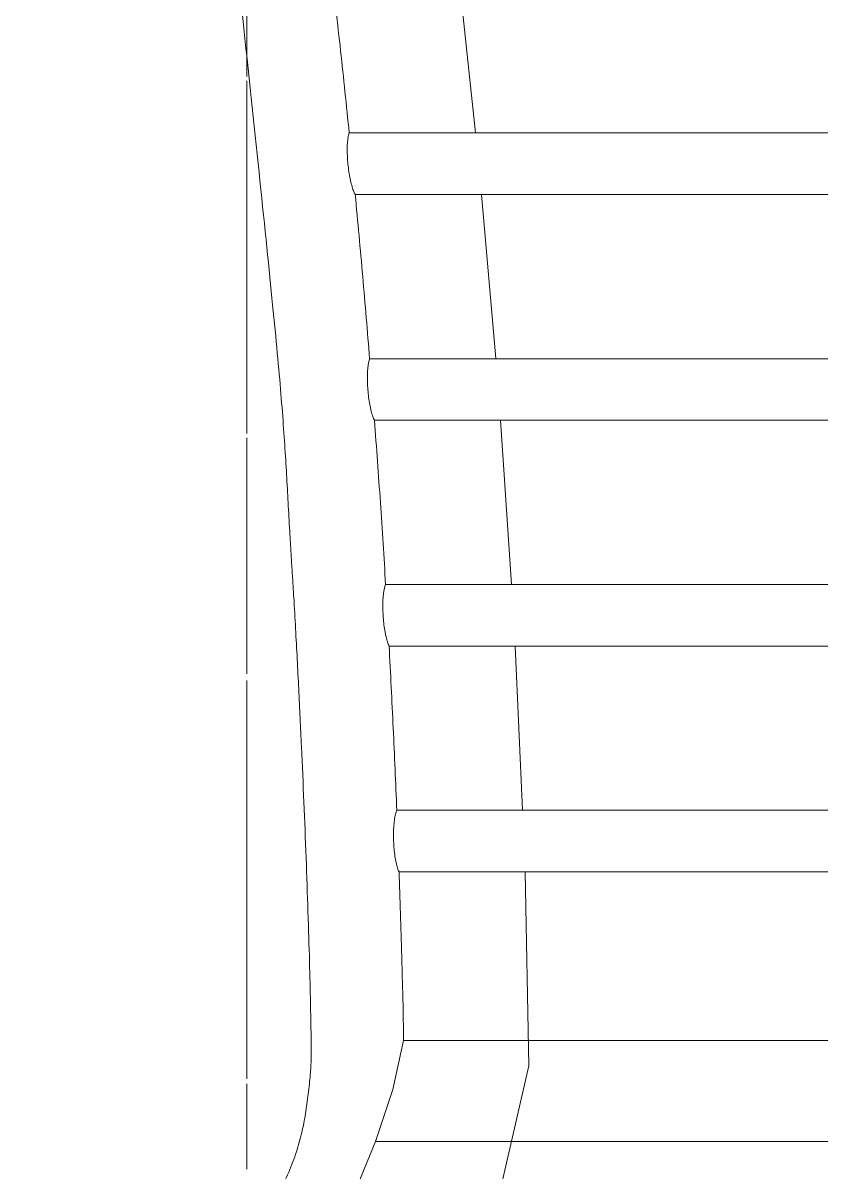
# Model space of a CAD drawing. Header units: millimetres. Extents: x -4000 to 187956, y -58990 to 162485.
# Drawn here: x 1052.2 to 1170.1, y 136317.7 to 136487.4 of the extents above; entities that cross this region are included whole.
import ezdxf

# ---------------------------------------------------------------- set-up
doc = ezdxf.new("R2010")
doc.units = ezdxf.units.MM
doc.layers.add('P-SANR-FIXT', color=6, linetype='Continuous', lineweight=9)

# ---------------------------------------------------------------- blocks, each defined once
blk = doc.blocks.new('WCPan-SquattingPan-Vitra-ArkitektSeries-5952 - CMPX502N-V747-0_000')
at = {"layer": 'P-SANR-FIXT', "color": 252}
for p, q in [((-110.49, 82.06), (-110.49, 69.46)), ((-110.49, 68.7), (-110.49, 9.88)), ((-151.63, 38.12), (-152.19, 66.81)), ((-150.15, 4.79), (-151.27, 29.02)), ((-110.49, 8.88), (-110.49, -26.01)), ((-148.01, -28.61), (-149.63, -4.32)), ((-110.49, -26.62), (-110.49, -78.73)), ((-145.19, -61.94), (-147.31, -37.71)), ((-141.71, -95.3), (-144.31, -71.03))]:
    blk.add_line(p, q, dxfattribs=at)
at = {"layer": 'P-SANR-FIXT', "color": 250}
for p, q in [((-250.56, 77.95), (-129.51, 77.95)), ((-133.65, 63.05), (-238.61, 63.05)), ((-133, 38.12), (-238.61, 38.12)), ((-238.61, 29.03), (-132.67, 29.03)), ((-131.54, 4.77), (-238.61, 4.77)), ((-238.61, -4.33), (-131.02, -4.33)), ((-129.37, -28.59), (-238.61, -28.59)), ((-238.61, -37.68), (-128.66, -37.68)), ((-126.53, -61.94), (-238.61, -61.94)), ((-238.61, -71.04), (-125.64, -71.04))]:
    blk.add_line(p, q, dxfattribs=at)
at = {"layer": 'P-SANR-FIXT', "color": 253}
blk.add_line((-110.49, -79.39), (-110.49, -100.9), dxfattribs=at)
at = {"layer": 'P-SANR-FIXT', "color": 252, "flags": 128}
blk.add_lwpolyline([(-152.19, 66.81), (-144.85, 98.72), (-125.05, 124.81), (-97.11, 142.05), (-77.61, 148.83)], dxfattribs=at)
at = {"layer": 'P-SANR-FIXT', "color": 250, "flags": 128}
for points in [[(0, 136.38), (-19.05, 135.95), (-38.22, 134.5), (-57.15, 131.73), (-75.73, 127.21), (-93.56, 120.23), (-109.64, 109.96), (-122.31, 95.64), (-129.51, 77.95)], [(-129.51, 77.95), (-132.07, 70.29), (-133.65, 63.06)]]:
    blk.add_lwpolyline(points, dxfattribs=at)
at = {"layer": 'P-SANR-FIXT', "color": 250}
for points, knots in [([(0, -316.53), (-2.57, -316.65), (-6.63, -316.75), (-12.49, -316.73), (-17.03, -316.62), (-22.03, -316.49), (-27.44, -316.33), (-31.89, -316.08), (-35.25, -315.76), (-37.21, -315.49), (-38.69, -315.25), (-40.15, -315), (-42.63, -314.54), (-45.97, -313.77), (-49.1, -312.78), (-51.51, -311.78), (-53.28, -310.94), (-55.05, -309.93), (-57.41, -308.36), (-60.28, -306.11), (-62.85, -303.76), (-64.39, -302.23), (-65.18, -301.4), (-65.73, -300.82), (-66.22, -300.25), (-66.81, -299.51), (-67.67, -298.23), (-68.35, -296.82), (-68.87, -295.48), (-69.15, -294.67), (-69.37, -294.04), (-69.54, -293.58), (-69.69, -293.2), (-69.81, -292.91), (-69.94, -292.61), (-70.09, -292.26), (-70.31, -291.73), (-70.54, -291.12), (-70.78, -290.45), (-70.99, -289.81), (-71.19, -289.15), (-71.39, -288.44), (-71.61, -287.68), (-71.89, -286.73), (-72.14, -285.92), (-72.3, -285.45), (-72.45, -285.02), (-72.63, -284.48), (-72.87, -283.64), (-73.24, -282.3), (-73.68, -280.62), (-74.15, -278.85), (-74.56, -277.26), (-75.02, -275.49), (-75.69, -273.02), (-77.01, -268.32), (-79.26, -260.33), (-81.89, -250.19), (-84.17, -240.47), (-85.92, -232.4), (-87.84, -223.11), (-90.01, -212.53), (-92.31, -201.03), (-94.68, -188.88), (-97.05, -176.38), (-99.34, -163.8), (-101.12, -153.5), (-102.43, -145.49), (-103.34, -139.7), (-104.2, -133.91), (-105.33, -125.94), (-106.67, -115.71), (-108.18, -103.26), (-110.06, -86.83), (-112.11, -67.27), (-114.14, -47.68), (-115.47, -34.04), (-116.07, -25.77), (-116.42, -20.03), (-116.64, -15.92), (-116.84, -12.43), (-117.01, -9.49), (-117.15, -7.15), (-117.31, -4.76), (-117.5, -1.64), (-117.72, 2.21), (-117.96, 6.71), (-118.26, 12.58), (-118.59, 19.7), (-118.95, 27.84), (-119.28, 36.03), (-119.56, 44.17), (-119.79, 51.56), (-119.92, 57.74), (-120.01, 61.98), (-120.06, 64.86), (-120, 66.8), (-119.87, 68.43), (-119.72, 69.84), (-119.54, 71.34), (-119.29, 73.25), (-118.9, 75.6), (-118.22, 78.41), (-117.23, 81.3), (-115.87, 84.42), (-114.24, 87.67), (-112.35, 90.87), (-110.28, 93.84), (-107.97, 96.54), (-105.41, 99.11), (-103.13, 101.12), (-101.25, 102.65), (-100.05, 103.57), (-99.12, 104.27), (-98.24, 104.94), (-96.78, 106.05), (-94.76, 107.48), (-91.77, 109.17), (-87.62, 111.02), (-81.64, 113.31), (-74.48, 115.82), (-68.07, 117.83), (-62.99, 119.24), (-59.33, 120.14), (-55.74, 120.91), (-50.87, 121.81), (-44.72, 122.74), (-37.27, 123.6), (-29.83, 124.31), (-22.41, 124.89), (-12.48, 125.39), (-5, 125.49), (0, 125.43)], [-1, -1, -1, -1, -0.97619, -0.964286, -0.952381, -0.940476, -0.928571, -0.916667, -0.910714, -0.904762, -0.901786, -0.89881, -0.892857, -0.880952, -0.869048, -0.863095, -0.857143, -0.85119, -0.845238, -0.833333, -0.821429, -0.815476, -0.8125, -0.809524, -0.806548, -0.803571, -0.797619, -0.785714, -0.779762, -0.77381, -0.770833, -0.767857, -0.764881, -0.763393, -0.761905, -0.758929, -0.755952, -0.75, -0.744048, -0.738095, -0.732143, -0.72619, -0.720238, -0.714286, -0.708333, -0.702381, -0.696429, -0.690476, -0.684524, -0.678571, -0.672619, -0.669643, -0.666667, -0.66369, -0.660714, -0.654762, -0.642857, -0.630952, -0.625, -0.619048, -0.613095, -0.607143, -0.60119, -0.595238, -0.589286, -0.583333, -0.577381, -0.574405, -0.571429, -0.568452, -0.565476, -0.559524, -0.553571, -0.547619, -0.535714, -0.52381, -0.511905, -0.5, -0.494048, -0.488095, -0.482143, -0.479167, -0.47619, -0.473214, -0.470238, -0.464286, -0.458333, -0.452381, -0.440476, -0.428571, -0.416667, -0.404762, -0.392857, -0.380952, -0.369048, -0.357143, -0.345238, -0.339286, -0.333333, -0.327381, -0.321429, -0.309524, -0.297619, -0.285714, -0.27381, -0.261905, -0.25, -0.238095, -0.22619, -0.214286, -0.202381, -0.196429, -0.190476, -0.1875, -0.184524, -0.178571, -0.166667, -0.154762, -0.142857, -0.130952, -0.119048, -0.107143, -0.10119, -0.095238, -0.089286, -0.083333, -0.071429, -0.059524, -0.047619, -0.035714, -0.02381, 0, 0, 0, 0]), ([(-133.65, 63.06), (-133.65, 61.03), (-133.61, 58.03), (-133.49, 53.87), (-133.37, 49.49), (-133.2, 44.17), (-133.07, 40.1), (-133, 38.12)], [0, 0, 0, 0, 0.25, 0.375, 0.5, 0.75, 1, 1, 1, 1]), ([(-132.67, 29.03), (-132.53, 29.34), (-132.3, 30.29), (-132.15, 32.41), (-132.24, 34.77), (-132.49, 36.52), (-132.77, 37.58), (-132.92, 37.97), (-133, 38.12)], [0, 0, 0, 0, 0.2, 0.4, 0.6, 0.8, 0.9, 1, 1, 1, 1]), ([(-131.02, -4.33), (-130.88, -4.01), (-130.67, -3.06), (-130.57, -0.94), (-130.71, 1.43), (-131, 3.17), (-131.29, 4.22), (-131.45, 4.61), (-131.54, 4.77)], [0, 0, 0, 0, 0.2, 0.4, 0.6, 0.8, 0.9, 1, 1, 1, 1]), ([(-128.66, -37.68), (-128.54, -37.37), (-128.35, -36.41), (-128.29, -34.28), (-128.48, -31.92), (-128.8, -30.18), (-129.12, -29.13), (-129.29, -28.74), (-129.37, -28.59)], [0, 0, 0, 0, 0.2, 0.4, 0.6, 0.8, 0.9, 1, 1, 1, 1]), ([(-125.64, -71.04), (-125.52, -70.72), (-125.34, -69.76), (-125.33, -67.63), (-125.56, -65.26), (-125.92, -63.53), (-126.26, -62.49), (-126.44, -62.1), (-126.53, -61.94)], [0, 0, 0, 0, 0.2, 0.4, 0.6, 0.8, 0.9, 1, 1, 1, 1])]:
    blk.add_open_spline(points, degree=3, knots=knots, dxfattribs=at)
for points in [[(-132.67, 29.03), (-132.51, 24.99), (-132.16, 16.9), (-131.75, 8.81), (-131.54, 4.77)], [(-131.02, -4.33), (-130.78, -8.36), (-130.26, -16.46), (-129.68, -24.55), (-129.37, -28.59)], [(-128.66, -37.68), (-128.34, -41.67), (-127.65, -49.83), (-126.91, -57.92), (-126.53, -61.94)], [(-125.64, -71.04), (-125.23, -75.08), (-124.38, -83.17), (-123.47, -91.26), (-123, -95.3)]]:
    blk.add_open_spline(points, degree=3, dxfattribs=at)
blk = doc.blocks.new('CMF2_NHAXUONG_A_rvt-1-0_000')
at = {"layer": 'P-SANR-FIXT', "color": 250, "lineweight": 9, "rotation": 180}
blk.add_blockref('WCPan-SquattingPan-Vitra-ArkitektSeries-5952 - CMPX502N-V747-0_000', (974.79, 136400.17), dxfattribs=at)

msp = doc.modelspace()

# ---------------------------------------------------------------- block references
at = {"lineweight": 5}
msp.add_blockref('CMF2_NHAXUONG_A_rvt-1-0_000', (0, 0), dxfattribs=at)

doc.saveas('drawing.dxf')
